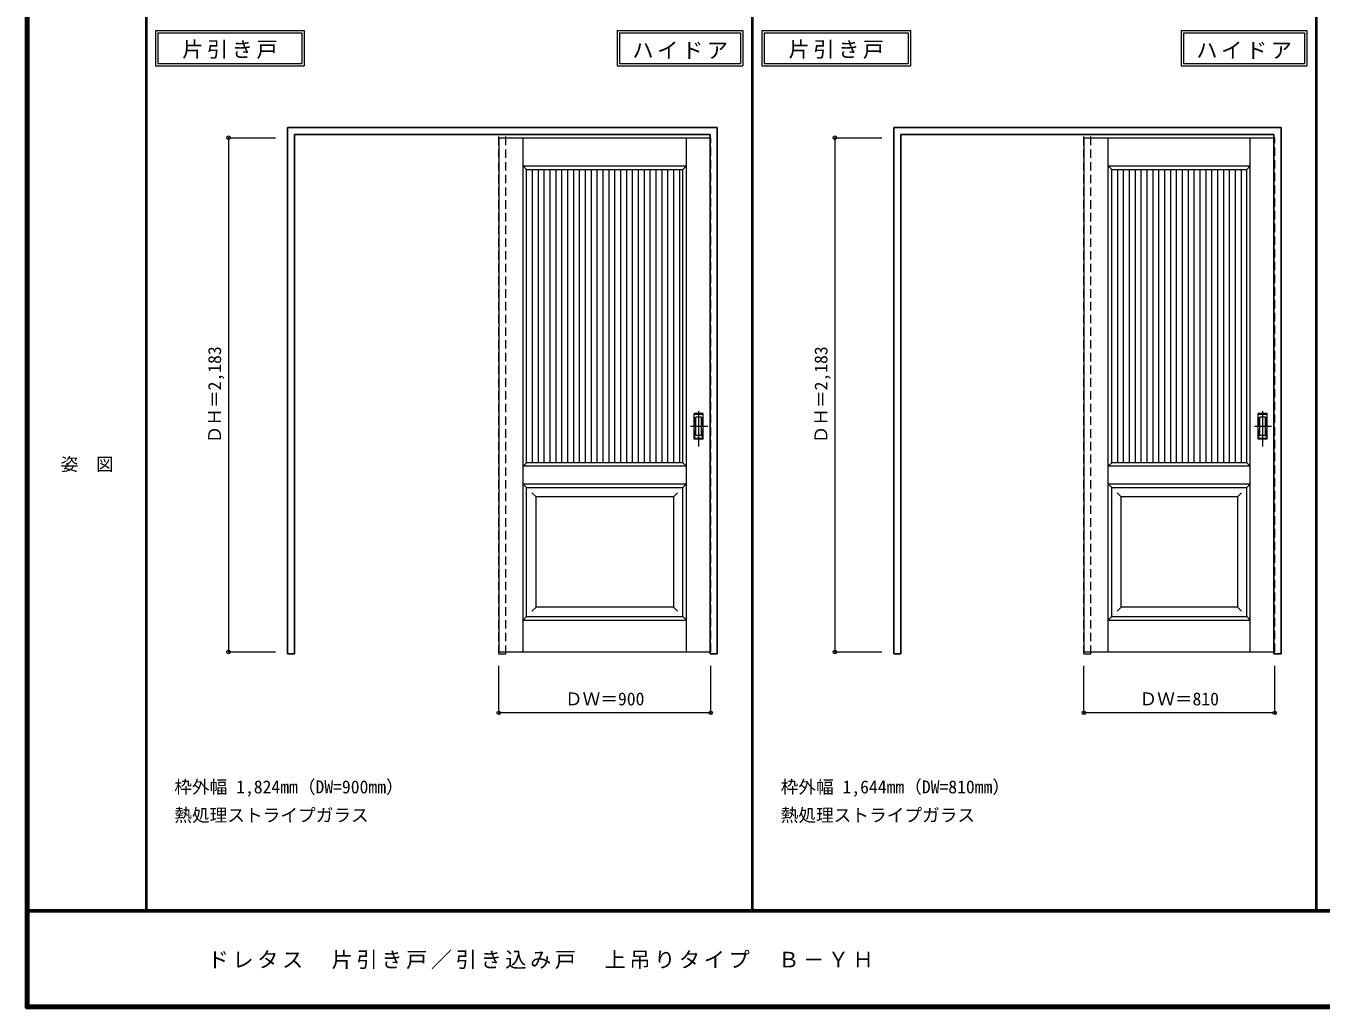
# Model space of a CAD drawing. Units: millimetres, scale not verified. Extents: x -6000 to 5700, y -4307 to 4175.
# Drawn here: x -6000 to -502, y -4205 to -36 of the extents above; entities that cross this region are included whole.
import ezdxf
from ezdxf.enums import TextEntityAlignment as Align

# ---------------------------------------------------------------- set-up
doc = ezdxf.new("R2010")
doc.units = ezdxf.units.MM
doc.header["$LTSCALE"] = 30
doc.header["$PDMODE"] = 32
doc.header["$PDSIZE"] = 15
doc.linetypes.add('CHAIN1', pattern=[8, 5, -1, 1, -1])
doc.linetypes.add('DASHED1', pattern=[1.8, 1.2, -0.6])
for name, color, linetype, lineweight in [('0-2_扉', 7, 'Continuous', 18), ('0-4_枠', 3, 'Continuous', 25), ('0-6_引手', 7, 'Continuous', 18), ('0-A_文字', 7, 'Continuous', 18), ('0-B_寸法', 7, 'Continuous', 9), ('0-C_ハッチ', 4, 'Continuous', 9), ('F-1_枠', 6, 'Continuous', 40), ('F-A_文字', 7, 'Continuous', 18)]:
    doc.layers.add(name, color=color, linetype=linetype, lineweight=lineweight)
doc.styles.add('ＭＳ ゴシック', font='')
doc.styles.get('ＭＳ ゴシック').set_extended_font_data('MS Gothic')

msp = doc.modelspace()

# ---------------------------------------------------------------- linework, layer by layer
at = {"layer": '0-2_扉'}
for p, q in [((-3993, -510), (-3993, -2693)), ((-3993, -510), (-3096, -510)), ((-3889.5, -2693), (-3889.5, -510)), ((-3196.5, -2693), (-3196.5, -510)), ((-1509, -510), (-1509, -2693)), ((-1509, -510), (-702, -510)), ((-1405.5, -2693), (-1405.5, -510)), ((-802.5, -2693), (-802.5, -510)), ((-3889.5, -630), (-3874.5, -645)), ((-3874.5, -645), (-3211.5, -645)), ((-3874.5, -1890), (-3874.5, -645)), ((-3211.5, -1890), (-3211.5, -645)), ((-1405.5, -630), (-1390.5, -645)), ((-1390.5, -645), (-817.5, -645)), ((-1390.5, -1890), (-1390.5, -645)), ((-817.5, -1890), (-817.5, -645)), ((-3874.31, -828), (-3874.5, -828)), ((-1390.31, -828), (-1390.5, -828)), ((-3889.5, -1905), (-3874.5, -1890)), ((-3211.5, -1890), (-3874.5, -1890)), ((-1405.5, -1905), (-1390.5, -1890)), ((-817.5, -1890), (-1390.5, -1890)), ((-3889.5, -1980), (-3874.5, -1995)), ((-3889.5, -1980), (-3196.5, -1980)), ((-3874.5, -1995), (-3211.5, -1995)), ((-3874.5, -2543), (-3874.5, -1995)), ((-3834.5, -2035), (-3852.18, -2017.32)), ((-3251.5, -2035), (-3233.82, -2017.32)), ((-3211.5, -1995), (-3196.5, -1980)), ((-3211.5, -2543), (-3211.5, -1995)), ((-1405.5, -1980), (-1390.5, -1995)), ((-1405.5, -1980), (-802.5, -1980)), ((-1390.5, -2543), (-1390.5, -1995)), ((-1350.46, -2035), (-1368.14, -2017.32)), ((-857.5, -2035), (-839.82, -2017.32)), ((-817.5, -2543), (-817.5, -1995)), ((-3251.5, -2035), (-3834.54, -2035)), ((-3834.54, -2503), (-3834.54, -2035)), ((-3251.5, -2035), (-3251.5, -2503)), ((-857.5, -2035), (-1350.5, -2035)), ((-1350.5, -2503), (-1350.5, -2035)), ((-857.5, -2035), (-857.5, -2503)), ((-3834.54, -2503), (-3852.21, -2520.68)), ((-3834.54, -2503), (-3834.54, -2501.57)), ((-3251.5, -2503), (-3834.54, -2503)), ((-3251.5, -2503), (-3233.82, -2520.68)), ((-1350.5, -2503), (-1368.18, -2520.68)), ((-1350.5, -2503), (-1350.5, -2501.57)), ((-857.5, -2503), (-1350.5, -2503)), ((-857.5, -2503), (-839.82, -2520.68)), ((-3874.5, -2543), (-3889.5, -2558)), ((-3889.5, -2558), (-3196.5, -2558)), ((-1390.5, -2543), (-1405.5, -2558)), ((-1405.5, -2558), (-802.5, -2558)), ((-3993, -2693), (-3096, -2693)), ((-1509, -2693), (-702, -2693))]:
    msp.add_line(p, q, dxfattribs=at)
at = {"layer": '0-2_扉', "color": 4, "linetype": 'DASHED1', "lineweight": 9}
for p, q in [((-3096, -510), (-3093, -510)), ((-3093, -2693), (-3093, -510)), ((-702, -510), (-699, -510)), ((-699, -2693), (-699, -510)), ((-3096, -2693), (-3093, -2693)), ((-702, -2693), (-699, -2693))]:
    msp.add_line(p, q, dxfattribs=at)
at = {"layer": '0-2_扉'}
for points in [[(-3889.5, -630), (-3196.5, -630), (-3211.5, -645)], [(-1405.5, -630), (-802.5, -630), (-817.5, -645)], [(-3211.5, -1890), (-3196.5, -1905), (-3889.5, -1905)], [(-817.5, -1890), (-802.5, -1905), (-1405.5, -1905)], [(-1390.5, -1995), (-817.5, -1995), (-802.5, -1980)], [(-3874.5, -2543), (-3211.5, -2543), (-3196.5, -2558)], [(-1390.5, -2543), (-817.5, -2543), (-802.5, -2558)]]:
    msp.add_lwpolyline(points, dxfattribs=at)
at = {"layer": '0-4_枠'}
for p, q in [((-4890, -466.5), (-3066, -466.5)), ((-4890, -2701.5), (-4890, -466.5)), ((-3066, -2701.5), (-3066, -466.5)), ((-2316, -466.5), (-672, -466.5)), ((-2316, -2701.5), (-2316, -466.5)), ((-672, -2701.5), (-672, -466.5)), ((-4860, -496.5), (-3096, -496.5)), ((-3096, -2701.5), (-3096, -496.5)), ((-2286, -2701.5), (-2286, -496.5)), ((-2286, -496.5), (-702, -496.5)), ((-702, -2701.5), (-702, -496.5)), ((-3096, -2701.5), (-3066, -2701.5)), ((-2316, -2701.5), (-2286, -2701.5)), ((-702, -2701.5), (-672, -2701.5))]:
    msp.add_line(p, q, dxfattribs=at)
at = {"layer": '0-4_枠', "color": 4, "linetype": 'DASHED1', "lineweight": 9}
for p, q in [((-3993, -2701.5), (-3993, -496.5)), ((-3963, -2701.5), (-3963, -496.5)), ((-1509, -2701.5), (-1509, -496.5)), ((-1479, -2701.5), (-1479, -496.5)), ((-3993, -2701.5), (-3963, -2701.5)), ((-1509, -2701.5), (-1479, -2701.5))]:
    msp.add_line(p, q, dxfattribs=at)
at = {"layer": '0-4_枠'}
msp.add_lwpolyline([(-4890, -2701.5), (-4860, -2701.5), (-4860, -496.5)], dxfattribs=at)
at = {"layer": '0-6_引手'}
for p, q in [((-3125, -1680.5), (-3163, -1680.5)), ((-3163, -1790.5), (-3163, -1680.5)), ((-3131.5, -1696.5), (-3156.5, -1696.5)), ((-3156.5, -1774.5), (-3156.5, -1696.5)), ((-3131.5, -1774.5), (-3131.5, -1696.5)), ((-3125, -1790.5), (-3125, -1680.5)), ((-731, -1680.5), (-769, -1680.5)), ((-769, -1790.5), (-769, -1680.5)), ((-737.5, -1696.5), (-762.5, -1696.5)), ((-762.5, -1774.5), (-762.5, -1696.5)), ((-737.5, -1774.5), (-737.5, -1696.5)), ((-731, -1790.5), (-731, -1680.5)), ((-3125, -1790.5), (-3163, -1790.5)), ((-3131.5, -1774.5), (-3156.5, -1774.5)), ((-731, -1790.5), (-769, -1790.5)), ((-737.5, -1774.5), (-762.5, -1774.5))]:
    msp.add_line(p, q, dxfattribs=at)
at = {"layer": '0-6_引手', "linetype": 'DASHED1'}
for p, q in [((-3160, -1786.5), (-3160, -1684.5)), ((-766, -1786.5), (-766, -1684.5)), ((-3128, -1786.5), (-3160, -1786.5)), ((-734, -1786.5), (-766, -1786.5))]:
    msp.add_line(p, q, dxfattribs=at)
at = {"layer": '0-6_引手', "linetype": 'CHAIN1'}
for p, q in [((-3144, -1820.73), (-3144, -1649.88)), ((-750, -1820.73), (-750, -1649.88)), ((-3105.93, -1735.5), (-3178.44, -1735.5)), ((-711.93, -1735.5), (-784.44, -1735.5))]:
    msp.add_line(p, q, dxfattribs=at)
at = {"layer": '0-6_引手', "linetype": 'DASHED1'}
for points in [[(-3128, -1786.5), (-3128, -1684.5), (-3160, -1684.5)], [(-734, -1786.5), (-734, -1684.5), (-766, -1684.5)]]:
    msp.add_lwpolyline(points, dxfattribs=at)
at = {"layer": '0-A_文字'}
for p, q in [((-5450, -55.5), (-5450, -205.5)), ((-5440, -65.5), (-5440, -195.5)), ((-5440, -65.5), (-4828.97, -65.5)), ((-4828.97, -65.5), (-4828.97, -195.5)), ((-3490.33, -55.5), (-3490.33, -205.5)), ((-3480.33, -65.5), (-2966, -65.5)), ((-2966, -65.5), (-2966, -195.5)), ((-2876, -55.5), (-2876, -205.5)), ((-2866, -65.5), (-2866, -195.5)), ((-2866, -65.5), (-2254.97, -65.5)), ((-2254.97, -65.5), (-2254.97, -195.5)), ((-1096.33, -55.5), (-1096.33, -205.5)), ((-1086.33, -65.5), (-572, -65.5)), ((-572, -65.5), (-572, -195.5)), ((-5450, -205.5), (-4818.97, -205.5)), ((-5440, -195.5), (-4828.97, -195.5)), ((-3490.33, -205.5), (-2956, -205.5)), ((-2876, -205.5), (-2244.97, -205.5)), ((-2866, -195.5), (-2254.97, -195.5)), ((-1096.33, -205.5), (-562, -205.5))]:
    msp.add_line(p, q, dxfattribs=at)
for points in [[(-5450, -55.5), (-4818.97, -55.5), (-4818.97, -205.5)], [(-3490.33, -55.5), (-2956, -55.5), (-2956, -205.5)], [(-3480.33, -65.5), (-3480.33, -195.5), (-2966, -195.5)], [(-2876, -55.5), (-2244.97, -55.5), (-2244.97, -205.5)], [(-1096.33, -55.5), (-562, -55.5), (-562, -205.5)], [(-1086.33, -65.5), (-1086.33, -195.5), (-572, -195.5)]]:
    msp.add_lwpolyline(points, dxfattribs=at)
at = {"layer": '0-B_寸法', "color": 4}
for p, q in [((-5140, -510), (-4940, -510)), ((-5140, -510), (-5140, -2693)), ((-2566, -510), (-2566, -2693)), ((-2566, -510), (-2366, -510)), ((-5140, -2693), (-4940, -2693)), ((-2566, -2693), (-2366, -2693)), ((-3993, -2951.5), (-3993, -2751.5)), ((-3093, -2951.5), (-3093, -2751.5)), ((-1509, -2951.5), (-1509, -2751.5)), ((-699, -2951.5), (-699, -2751.5)), ((-3093, -2951.5), (-3993, -2951.5)), ((-699, -2951.5), (-1509, -2951.5))]:
    msp.add_line(p, q, dxfattribs=at)
at = {"layer": '0-B_寸法'}
for p in [(-5140, -510), (-2566, -510), (-5140, -2693), (-2566, -2693), (-3993, -2951.5), (-3093, -2951.5), (-1509, -2951.5), (-699, -2951.5)]:
    msp.add_point(p, dxfattribs=at)
at = {"layer": '0-C_ハッチ'}
for p, q in [((-3849.5, -1890), (-3849.5, -645)), ((-3824.5, -1890), (-3824.5, -645)), ((-3799.5, -1890), (-3799.5, -645)), ((-3774.5, -1890), (-3774.5, -645)), ((-3749.5, -1890), (-3749.5, -645)), ((-3724.5, -1890), (-3724.5, -645)), ((-3699.5, -1890), (-3699.5, -645)), ((-3674.5, -1890), (-3674.5, -645)), ((-3649.5, -1890), (-3649.5, -645)), ((-3624.5, -1890), (-3624.5, -645)), ((-3599.5, -1890), (-3599.5, -645)), ((-3574.5, -1890), (-3574.5, -645)), ((-3549.5, -1890), (-3549.5, -645)), ((-3524.5, -1890), (-3524.5, -645)), ((-3499.5, -1890), (-3499.5, -645)), ((-3474.5, -1890), (-3474.5, -645)), ((-3449.5, -1890), (-3449.5, -645)), ((-3424.5, -1890), (-3424.5, -645)), ((-3399.5, -1890), (-3399.5, -645)), ((-3374.5, -1890), (-3374.5, -645)), ((-3349.5, -1890), (-3349.5, -645)), ((-3324.5, -1890), (-3324.5, -645)), ((-3299.5, -1890), (-3299.5, -645)), ((-3274.5, -1890), (-3274.5, -645)), ((-3249.5, -1890), (-3249.5, -645)), ((-3224.5, -1890), (-3224.5, -645)), ((-1365.5, -1890), (-1365.5, -645)), ((-1340.5, -1890), (-1340.5, -645)), ((-1315.5, -1890), (-1315.5, -645)), ((-1290.5, -1890), (-1290.5, -645)), ((-1265.5, -1890), (-1265.5, -645)), ((-1240.5, -1890), (-1240.5, -645)), ((-1215.5, -1890), (-1215.5, -645)), ((-1190.5, -1890), (-1190.5, -645)), ((-1165.5, -1890), (-1165.5, -645)), ((-1140.5, -1890), (-1140.5, -645)), ((-1115.5, -1890), (-1115.5, -645)), ((-1090.5, -1890), (-1090.5, -645)), ((-1065.5, -1890), (-1065.5, -645)), ((-1040.5, -1890), (-1040.5, -645)), ((-1015.5, -1890), (-1015.5, -645)), ((-990.5, -1890), (-990.5, -645)), ((-965.5, -1890), (-965.5, -645)), ((-940.5, -1890), (-940.5, -645)), ((-915.5, -1890), (-915.5, -645)), ((-890.5, -1890), (-890.5, -645)), ((-865.5, -1890), (-865.5, -645)), ((-840.5, -1890), (-840.5, -645))]:
    msp.add_line(p, q, dxfattribs=at)
at = {"layer": 'F-1_枠'}
for p, q in [((-6000, 4175), (-6000, -4205)), ((-5995, 4175), (-5995, -4205)), ((-5990, 4175), (-5990, -4205)), ((-5490, 4175), (-5490, -3790)), ((-2916, -3790), (-2916, 4175)), ((-522, -3790), (-522, 4175)), ((5700, -3790), (-6000, -3790)), ((5700, -3795), (-6000, -3795)), ((5700, -4195), (-6000, -4195)), ((5700, -4200), (-6000, -4200)), ((5700, -4205), (-6000, -4205))]:
    msp.add_line(p, q, dxfattribs=at)

# ---------------------------------------------------------------- texts
at = {"layer": '0-A_文字', "style": 'ＭＳ ゴシック'}
for s, p in [('枠外幅 1,824mm（DW=900mm）', (-5370, -3310)), ('枠外幅 1,644mm（DW=810mm）', (-2796, -3310)), ('熱処理ストライプガラス', (-5370, -3430)), ('熱処理ストライプガラス', (-2796, -3430))]:
    msp.add_text(s, height=54.99, dxfattribs=at).set_placement(p, align=Align.BOTTOM_LEFT)
at = {"layer": '0-A_文字', "char_height": 65.98, "attachment_point": 7, "style": 'ＭＳ ゴシック'}
for s, insert in [('\\T1.17;片引き戸', (-5336.98, -175.5)), ('\\T1.17;ハイドア', (-3425.66, -175.5)), ('\\T1.17;片引き戸', (-2762.98, -175.5)), ('\\T1.17;ハイドア', (-1031.66, -175.5))]:
    msp.add_mtext(s, dxfattribs=dict(at, insert=insert))
at = {"layer": '0-B_寸法', "style": 'ＭＳ ゴシック'}
for p in [(-5155, -1807.75), (-2581, -1807.75)]:
    msp.add_text('ＤＨ＝2,183', height=54.99, rotation=90, dxfattribs=at).set_placement(p, align=Align.BOTTOM_LEFT)
for s, p in [('ＤＷ＝900', (-3711.75, -2936.5)), ('ＤＷ＝810', (-1272.75, -2936.5))]:
    msp.add_text(s, height=54.99, dxfattribs=at).set_placement(p, align=Align.BOTTOM_LEFT)
at = {"layer": 'F-A_文字', "style": 'ＭＳ ゴシック'}
msp.add_text('姿\u3000図', height=54.99, dxfattribs=at).set_placement((-5852.5, -1940.25), align=Align.BOTTOM_LEFT)
at = {"layer": 'F-A_文字', "insert": (-5228.57, -4040), "char_height": 65.98, "attachment_point": 7, "style": 'ＭＳ ゴシック'}
msp.add_mtext('\\T1.17;ドレタス\u3000片引き戸／引き込み戸\u3000上吊りタイプ\u3000Ｂ－ＹＨ', dxfattribs=at)

doc.saveas('drawing.dxf')
